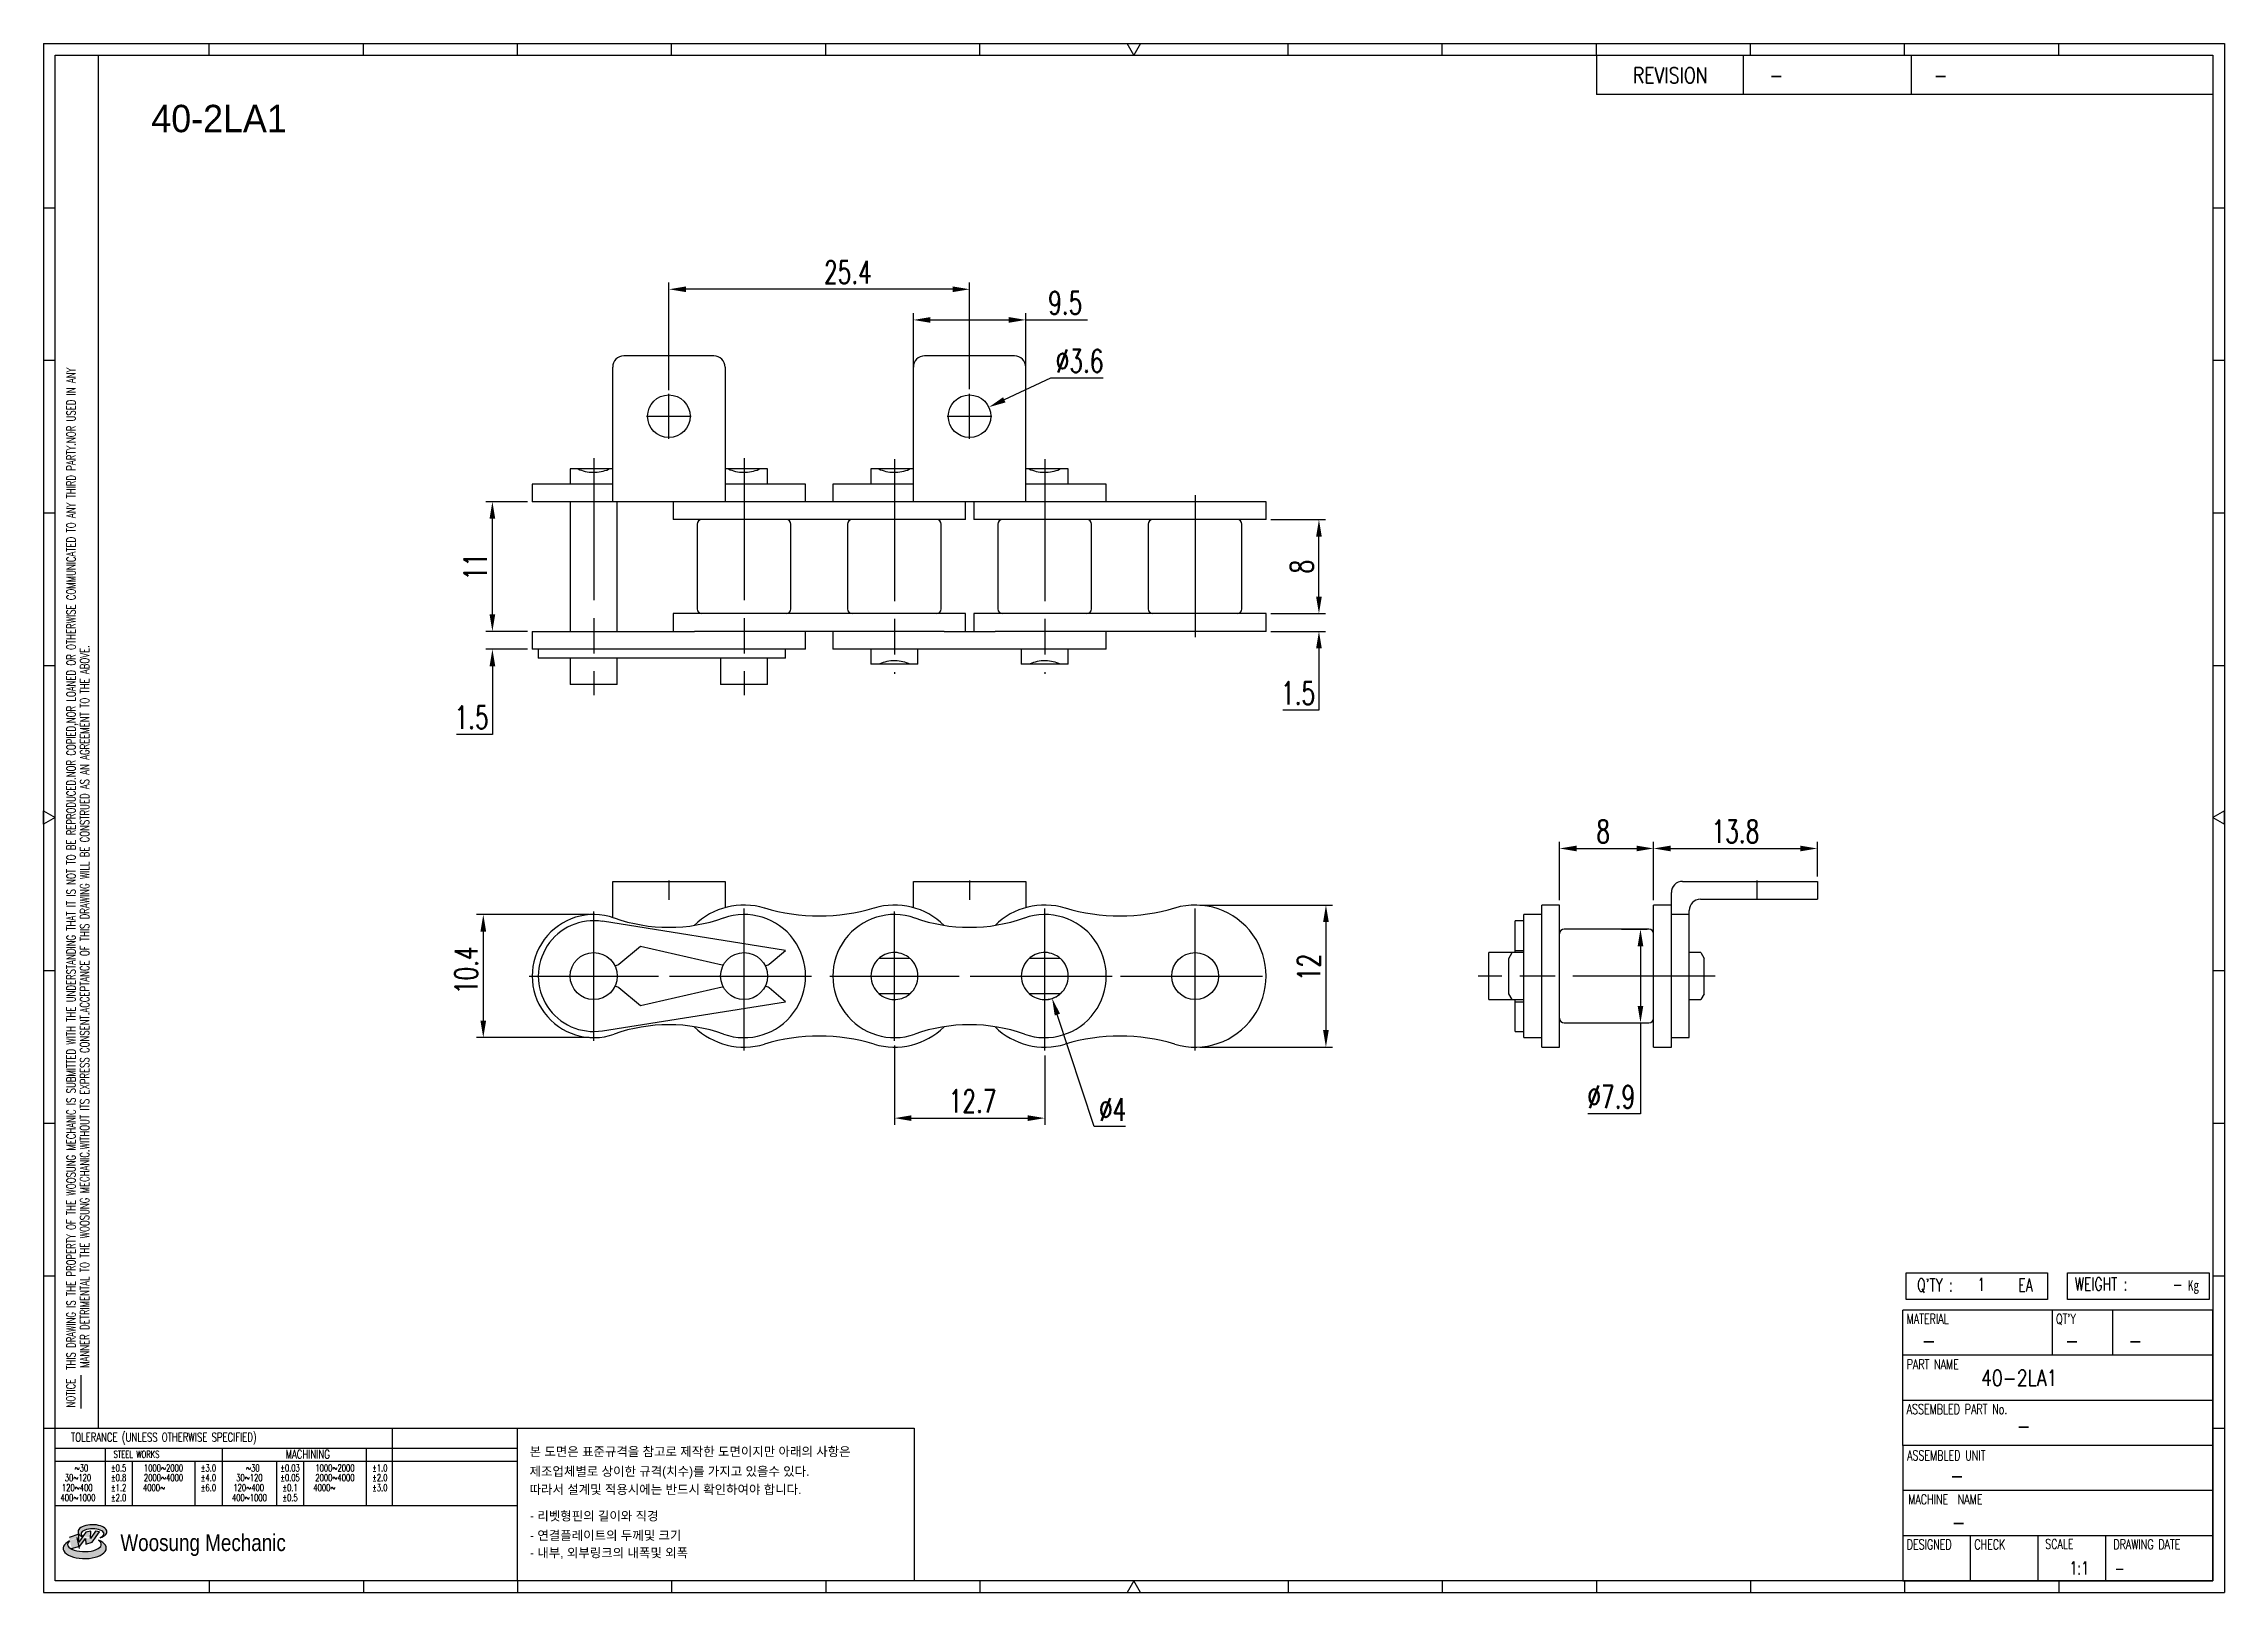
# Model space of a CAD drawing. Header units: millimetres. Extents: x 342 to 526, y -1054 to -923.
import ezdxf
from ezdxf.enums import TextEntityAlignment as Align

# ---------------------------------------------------------------- set-up
doc = ezdxf.new("R2010")
doc.units = ezdxf.units.MM
doc.linetypes.add('AM_ISO08W050', pattern=[18, 12, -1.5, 3, -1.5])
doc.layers.get('Defpoints').update_dxf_attribs({"color": 80})
doc.layers.add('CL2', color=4, linetype='AM_ISO08W050', lineweight=25)
for name, color, linetype in [('S-DIM', 7, 'Continuous'), ('TITLE', 7, 'Continuous'), ('도면레이아웃', 7, 'Continuous')]:
    doc.layers.add(name, color=color, linetype=linetype)
doc.styles.add('HAN', font='ROMANS.shx', dxfattribs={"width": 0.7, "bigfont": 'whgtxt.shx'})
doc.styles.add('HKD_ST2', font='romans.shx', dxfattribs={"width": 0.7, "height": 4, "bigfont": '@extfont2.shx'})
doc.styles.add('HSG', font='SIMPLEX.shx', dxfattribs={"width": 0.7, "bigfont": 'HSG.shx'})
doc.styles.add('MtXpl_', font='Gulim.ttf')
doc.styles.add('SLDTEXTSTYLE4', font='arial.ttf', dxfattribs={"width": 0.8})
doc.dimstyles.new('AP0.8', dxfattribs={"dimscale": 0.8, "dimtxt": 2.4, "dimasz": 1.8, "dimexe": 0.7, "dimexo": 0.5, "dimgap": 0.6, "dimtad": 1, "dimtoh": 1, "dimdec": 1, "dimrnd": 0.01, "dimzin": 9, "dimdsep": 46, "dimtxsty": 'HSG', "dimcen": 0, "dimclrd": 251, "dimclre": 251, "dimclrt": 60, "dimazin": 2, "dimtp": 1, "dimtm": 1, "dimtfac": 0.5, "dimtdec": 1, "dimtofl": 0, "dimtmove": 0, "dimatfit": 3, "dimfxl": 0, "dimtvp": 1, "dimtolj": 2, "dimlwd": -1, "dimlwe": -1, "dimarcsym": 0})

# ---------------------------------------------------------------- blocks, each defined once
blk = doc.blocks.new('MAST')
at = {"layer": '도면레이아웃'}
h = blk.add_hatch(color=10, dxfattribs=at)
h.paths.add_polyline_path([(1.544, 35.177), (1.554, 34.966), (1.779, 35.034), (2.054, 35.422), (1.908, 35.446), (1.728, 35.167), (1.741, 35.439), (1.547, 35.405), (1.292, 35.041), (1.295, 35.33), (0.943, 35.208), (1.03, 34.8), (1.336, 34.885)])
edge = h.paths.add_edge_path()
edge.add_ellipse((1.795, 35.421), major_axis=(-0.53, 0), ratio=0.487785, start_angle=122.36065, end_angle=403.39574)
edge.add_line((1.411, 35.244), (1.419, 35.261))
edge.add_ellipse((1.798, 35.344), major_axis=(-0.423, 0), ratio=0.444396, start_angle=131.58977, end_angle=386.19408, ccw=False)
edge = h.paths.add_edge_path()
edge.add_ellipse((1.512, 34.815), major_axis=(-0.793, 0), ratio=0.480113, start_angle=314.67633, end_angle=590.85213)
edge.add_ellipse((1.501, 34.958), major_axis=(-0.62, 0), ratio=0.43311, start_angle=331.7024, end_angle=574.42495, ccw=False)
at = {"color": 140}
for p, q in [((0, 90.118), (80.15, 90.118)), ((0, 90.118), (0, 33.191)), ((80.15, 90.118), (80.15, 33.191)), ((57.068, 89.693), (57.068, 88.246)), ((62.47, 89.693), (62.47, 88.246)), ((68.635, 89.693), (68.635, 88.246)), ((79.725, 88.246), (57.068, 88.246)), ((68.449, 43.961), (68.449, 44.936)), ((68.449, 44.936), (73.654, 44.936)), ((73.654, 44.936), (73.654, 43.961)), ((74.39, 43.961), (74.39, 44.936)), ((74.39, 44.936), (79.595, 44.936)), ((79.595, 44.936), (79.595, 43.961)), ((68.336, 38.59), (68.336, 43.563)), ((79.725, 43.563), (68.336, 43.563)), ((73.654, 43.961), (68.449, 43.961)), ((73.827, 43.563), (73.827, 41.905)), ((79.595, 43.961), (74.39, 43.961)), ((76.037, 43.563), (76.037, 41.905)), ((79.725, 38.59), (79.725, 43.563)), ((79.725, 41.905), (68.336, 41.905)), ((79.725, 40.248), (68.336, 40.248)), ((68.336, 38.59), (68.336, 33.616)), ((79.725, 38.59), (68.336, 38.59)), ((79.725, 33.616), (79.725, 38.59)), ((79.725, 36.932), (68.336, 36.932)), ((79.725, 35.274), (68.336, 35.274)), ((70.822, 33.616), (70.822, 35.274)), ((73.309, 33.616), (73.309, 35.274)), ((75.796, 33.616), (75.796, 35.274)), ((0, 33.191), (80.15, 33.191)), ((68.336, 33.616), (79.725, 33.616))]:
    blk.add_line(p, q, dxfattribs=at)
for p, q in [((6.089, 89.693), (6.089, 90.118)), ((11.753, 89.693), (11.753, 90.118)), ((17.418, 89.693), (17.418, 90.118)), ((23.082, 89.693), (23.082, 90.118)), ((28.746, 89.693), (28.746, 90.118)), ((34.411, 89.693), (34.411, 90.118)), ((45.739, 89.693), (45.739, 90.118)), ((51.404, 89.693), (51.404, 90.118)), ((57.068, 89.693), (57.068, 90.118)), ((62.732, 89.693), (62.732, 90.118)), ((68.397, 89.693), (68.397, 90.118)), ((74.061, 89.693), (74.061, 90.118)), ((0, 84.085), (0.425, 84.085)), ((79.725, 84.085), (80.15, 84.085)), ((0, 78.478), (0.425, 78.478)), ((79.725, 78.478), (80.15, 78.478)), ((0, 72.87), (0.425, 72.87)), ((79.725, 72.87), (80.15, 72.87)), ((0, 67.262), (0.425, 67.262)), ((79.725, 67.262), (80.15, 67.262)), ((0, 56.047), (0.425, 56.047)), ((79.725, 56.047), (80.15, 56.047)), ((0, 50.439), (0.425, 50.439)), ((79.725, 50.439), (80.15, 50.439)), ((0, 44.832), (0.425, 44.832)), ((79.725, 44.832), (80.15, 44.832)), ((1.377, 39.947), (1.377, 41.174)), ((0, 39.224), (0.425, 39.224)), ((79.725, 39.224), (80.15, 39.224)), ((6.089, 33.616), (6.089, 33.191)), ((11.753, 33.616), (11.753, 33.191)), ((17.418, 33.616), (17.418, 33.191)), ((23.082, 33.616), (23.082, 33.191)), ((28.746, 33.616), (28.746, 33.191)), ((34.411, 33.616), (34.411, 33.191)), ((45.739, 33.616), (45.739, 33.191)), ((51.404, 33.616), (51.404, 33.191)), ((57.068, 33.616), (57.068, 33.191)), ((62.732, 33.616), (62.732, 33.191)), ((68.397, 33.616), (68.397, 33.191)), ((74.061, 33.616), (74.061, 33.191))]:
    blk.add_line(p, q)
at = {"color": 2}
for p, q in [((2.017, 39.224), (2.017, 89.693)), ((0.425, 39.224), (17.418, 39.224)), ((0.425, 38.487), (17.418, 38.487)), ((2.257, 38.487), (2.257, 36.382)), ((6.557, 38.5), (6.557, 36.382)), ((11.857, 38.487), (11.857, 36.382)), ((12.816, 39.224), (12.816, 36.382)), ((17.418, 33.616), (17.418, 39.224)), ((0.425, 38.012), (17.418, 38.012)), ((3.257, 38.012), (3.257, 36.382)), ((5.557, 38.012), (5.557, 36.382)), ((8.557, 38.012), (8.557, 36.382)), ((9.557, 38.026), (9.557, 36.382)), ((0.425, 36.382), (17.418, 36.382))]:
    blk.add_line(p, q, dxfattribs=at)
for points in [[(40.075, 89.693), (39.83, 90.118), (40.32, 90.118)], [(0.425, 61.679), (0, 61.433), (0, 61.924)], [(79.725, 61.679), (80.15, 61.433), (80.15, 61.924)], [(40.075, 33.616), (39.83, 33.191), (40.32, 33.191)]]:
    blk.add_lwpolyline(points, close=True)
at = {"color": 140}
blk.add_lwpolyline([(0.425, 89.693), (79.725, 89.693), (79.725, 33.616), (0.425, 33.616)], close=True, dxfattribs=at)
at = {"layer": '도면레이아웃'}
for p, q in [((1.295, 35.33), (0.943, 35.208)), ((1.547, 35.405), (1.292, 35.041)), ((1.292, 35.041), (1.295, 35.33)), ((1.741, 35.439), (1.547, 35.405)), ((1.908, 35.446), (1.728, 35.167)), ((1.728, 35.167), (1.741, 35.439)), ((1.779, 35.034), (2.054, 35.422)), ((2.054, 35.422), (1.908, 35.446)), ((1.03, 34.8), (1.336, 34.885)), ((1.224, 35.208), (1.311, 34.8)), ((1.224, 35.208), (1.224, 35.208)), ((1.336, 34.885), (1.544, 35.177)), ((1.419, 35.261), (1.411, 35.244)), ((1.544, 35.177), (1.554, 34.966)), ((1.554, 34.966), (1.779, 35.034))]:
    blk.add_line(p, q, dxfattribs=at)
for centre, major_axis, ratio, start_param, end_param in [((1.795, 35.421), (-0.53, 0), 0.487785, 2.135596, 7.040584), ((1.798, 35.344), (-0.423, 0), 0.444396, 2.296675, 6.740358), ((1.512, 34.815), (-0.793, 0), 0.480113, 5.492138, 10.312315), ((1.501, 34.958), (-0.62, 0), 0.43311, 5.789299, 10.025607)]:
    blk.add_ellipse(centre, major_axis=major_axis, ratio=ratio, start_param=start_param, end_param=end_param, dxfattribs=at)
for s, height, style, width, p in [('REVISION', 0.5806, 'HAN', 0.8, (58.415, 88.664)), ('-', 0.581, 'HAN', 0.8, (63.426, 88.664)), ('-', 0.581, 'HAN', 0.8, (69.468, 88.664)), ("Q'TY : ", 0.4746, 'HKD_ST2', 0.7, (68.857, 44.253)), ('1', 0.475, 'HKD_ST2', 0.7, (71.071, 44.275)), ('EA', 0.4746, 'HKD_ST2', 0.7, (72.578, 44.253)), ('WEIGHT : ', 0.4746, 'HKD_ST2', 0.7, (74.65, 44.286)), ('-', 0.581, 'HAN', 0.8, (69.029, 42.157)), ('-', 0.581, 'HAN', 0.8, (74.289, 42.157)), ('-', 0.581, 'HAN', 0.8, (76.623, 42.157)), ('-', 0.581, 'HAN', 0.8, (72.515, 39.013)), ('-', 0.581, 'HAN', 0.8, (70.067, 37.189)), ('-', 0.581, 'HAN', 0.8, (70.126, 35.48)), ('1:1', 0.4746, 'HKD_ST2', 0.7, (74.458, 33.848)), ('-', 0.475, 'HKD_ST2', 0.7, (76.112, 33.837))]:
    blk.add_text(s, height=height, dxfattribs=dict(style=style, width=width)).set_placement(p)
at = {"color": 6, "style": 'HKD_ST2', "width": 0.7}
for s, p in [(' THIS DRAWING IS THE PROPERTY OF THE WOOSUNG MECHANIC IS SUBMITTED WITH THE UNDERSTANDING THAT IT IS NOT TO BE REPRODUCED.NOR COPIED,NOR LOANED OR OTHERWISE COMMUNICATED TO ANY THIRD PARTY.NOR USED IN ANY', (1.173, 41.217)), ('MANNER DETRIMENTAL TO THE WOOSUNG MECHANIC.WITHOUT ITS EXPRESS CONSENT.ACCEPTANCE OF THIS DRAWING WILL BE CONSTRUED AS AN AGREEMENT TO THE ABOVE.', (1.672, 41.447))]:
    blk.add_text(s, height=0.326266, rotation=90, dxfattribs=at).set_placement(p)
at = {"style": 'HKD_ST2', "width": 0.7}
blk.add_text('-', height=0.475, dxfattribs=at).set_placement((78.613, 44.286), align=Align.RIGHT)
at = {"color": 254, "style": 'HKD_ST2', "width": 0.7}
for s, height, p in [('MATERIAL', 0.3651, (68.474, 43.425)), ("QT'Y", 0.3651, (73.965, 43.425)), ('PART NAME', 0.3651, (68.474, 41.756)), ('ASSEMBLED PART No.', 0.36511, (68.474, 40.109)), ('ASSEMBLED UNIT', 0.36511, (68.49, 38.408)), ('MACHINE  NAME', 0.36511, (68.532, 36.794)), ('DESIGNED', 0.3651, (68.474, 35.136)), ('CHECK', 0.3651, (70.961, 35.136)), ('SCALE', 0.3651, (73.566, 35.153)), ('DRAWING DATE', 0.36511, (76.071, 35.141))]:
    blk.add_text(s, height=height, dxfattribs=at).set_placement(p, align=Align.TOP_LEFT)
at = {"style": 'HKD_ST2', "width": 0.7}
blk.add_text('NOTICE', height=0.3263, rotation=90, dxfattribs=at).set_placement((1.163, 39.988))
blk.add_text('TOLERANCE (UNLESS OTHERWISE SPECIFIED)', height=0.32627, dxfattribs=at).set_placement((4.417, 38.896), align=Align.MIDDLE_CENTER)
at = {"color": 4, "style": 'HKD_ST2', "width": 0.7}
for s, height, p in [('%%12630', 0.261, (1.389, 37.762)), ('1000%%1262000', 0.26101, (4.407, 37.762)), ('%%12630', 0.261, (7.689, 37.762)), ('1000%%1262000', 0.26101, (10.707, 37.762)), ('120%%126400', 0.26101, (1.237, 37.045)), ('30%%126120', 0.261, (1.263, 37.411)), ('4000%%126', 0.261, (4.061, 37.045)), ('2000%%1264000', 0.26101, (4.407, 37.411)), ('120%%126400', 0.26101, (7.537, 37.045)), ('30%%126120', 0.261, (7.563, 37.411)), ('4000%%126', 0.261, (10.321, 37.045)), ('2000%%1264000', 0.26101, (10.707, 37.411)), ('400%%1261000', 0.26101, (1.263, 36.67)), ('400%%1261000', 0.26101, (7.563, 36.67))]:
    blk.add_text(s, height=height, dxfattribs=at).set_placement(p, align=Align.MIDDLE_CENTER)
for s, height, p in [('%%P0.5', 0.261, (2.757, 37.762)), ('STEEL WORKS', 0.26101, (3.416, 38.268)), ('%%P3.0', 0.261, (6.057, 37.762)), ('%%P0.03', 0.261, (9.057, 37.762)), ('MACHINING', 0.3263, (9.707, 38.27)), ('%%P1.0', 0.261, (12.357, 37.762)), ('%%P0.8', 0.261, (2.757, 37.411)), ('%%P1.2', 0.261, (2.757, 37.045)), ('%%P4.0', 0.261, (6.057, 37.411)), ('%%P6.0', 0.261, (6.057, 37.045)), ('%%P0.05', 0.261, (9.057, 37.411)), ('%%P0.1', 0.261, (9.057, 37.045)), ('%%P2.0', 0.261, (12.357, 37.411)), ('%%P3.0', 0.261, (12.357, 37.045)), ('%%P2.0', 0.261, (2.757, 36.67)), ('%%P0.5', 0.261, (9.057, 36.67))]:
    blk.add_text(s, height=height, dxfattribs=at).set_placement(p, align=Align.MIDDLE)
at = {"color": 1, "style": 'SLDTEXTSTYLE4', "width": 0.8}
blk.add_text('Woosung Mechanic', height=0.61957, dxfattribs=at).set_placement((2.822, 34.711))
at = {"layer": 'TITLE', "width": 0.8}
blk.add_text('Kg', height=0.3789, dxfattribs=at).set_placement((78.807, 44.286))
blk = doc.blocks.new('*D2')
at = {"layer": 'Defpoints', "color": 0, "transparency": 16777216}
for p in [(445.3, -970.87), (445.3, -972.37), (449.76, -970.87)]:
    blk.add_point(p, dxfattribs=at)
at = {"layer": 'S-DIM', "color": 251, "linetype": 'ByBlock', "transparency": 16777216}
for p, q in [((449.76, -969.43), (449.76, -967.99)), ((445.7, -970.87), (450.32, -970.87)), ((445.7, -972.37), (450.32, -972.37)), ((449.76, -973.81), (449.76, -979.02)), ((449.76, -979.02), (446.72, -979.02))]:
    blk.add_line(p, q, dxfattribs=at)
at = {"layer": 'S-DIM', "color": 251, "transparency": 16777216}
for points in [[(449.52, -969.43), (450, -969.43), (449.76, -970.87)], [(449.52, -973.81), (450, -973.81), (449.76, -972.37)]]:
    blk.add_solid(points, dxfattribs=at)
at = {"layer": 'S-DIM', "color": 60, "transparency": 16777216, "insert": (448, -977.58), "char_height": 1.92, "attachment_point": 5, "style": 'HSG'}
blk.add_mtext('\\A2;1.5', dxfattribs=at)
blk = doc.blocks.new('*D3')
at = {"layer": 'Defpoints', "color": 0, "transparency": 16777216}
for p in [(445.3, -962.92), (449.76, -962.92), (445.3, -970.87)]:
    blk.add_point(p, dxfattribs=at)
at = {"layer": 'S-DIM', "color": 251, "linetype": 'ByBlock', "transparency": 16777216}
for p, q in [((445.7, -962.92), (450.32, -962.92)), ((449.76, -969.43), (449.76, -964.36)), ((445.7, -970.87), (450.32, -970.87))]:
    blk.add_line(p, q, dxfattribs=at)
at = {"layer": 'S-DIM', "color": 251, "transparency": 16777216}
for points in [[(449.52, -964.36), (450, -964.36), (449.76, -962.92)], [(449.52, -969.43), (450, -969.43), (449.76, -970.87)]]:
    blk.add_solid(points, dxfattribs=at)
at = {"layer": 'S-DIM', "color": 60, "transparency": 16777216, "insert": (448.32, -966.9), "char_height": 1.92, "attachment_point": 5, "rotation": 90, "style": 'HSG'}
blk.add_mtext('\\A2;8', dxfattribs=at)
blk = doc.blocks.new('*D4')
at = {"layer": 'Defpoints', "color": 0, "transparency": 16777216}
for p in [(394.85, -943.47), (420.25, -952.31), (394.85, -952.4)]:
    blk.add_point(p, dxfattribs=at)
at = {"layer": 'S-DIM', "color": 251, "linetype": 'ByBlock', "transparency": 16777216}
for p, q in [((394.85, -952), (394.85, -942.91)), ((420.25, -951.91), (420.25, -942.91)), ((418.81, -943.47), (396.29, -943.47))]:
    blk.add_line(p, q, dxfattribs=at)
at = {"layer": 'S-DIM', "color": 251, "transparency": 16777216}
for points in [[(396.29, -943.23), (396.29, -943.71), (394.85, -943.47)], [(418.81, -943.23), (418.81, -943.71), (420.25, -943.47)]]:
    blk.add_solid(points, dxfattribs=at)
at = {"layer": 'S-DIM', "color": 60, "transparency": 16777216, "insert": (409.97, -942.03), "char_height": 1.92, "attachment_point": 5, "style": 'HSG'}
blk.add_mtext('\\A2;25.4', dxfattribs=at)
blk = doc.blocks.new('*D5')
at = {"layer": 'Defpoints', "color": 0, "transparency": 16777216}
for p in [(425, -946.06), (415.5, -950.65), (425, -951.09)]:
    blk.add_point(p, dxfattribs=at)
at = {"layer": 'S-DIM', "color": 251, "linetype": 'ByBlock', "transparency": 16777216}
for p, q in [((415.5, -950.25), (415.5, -945.5)), ((416.94, -946.06), (423.56, -946.06)), ((425, -950.69), (425, -945.5)), ((425, -946.06), (430.21, -946.06))]:
    blk.add_line(p, q, dxfattribs=at)
at = {"layer": 'S-DIM', "color": 251, "transparency": 16777216}
for points in [[(416.94, -945.82), (416.94, -946.3), (415.5, -946.06)], [(423.56, -945.82), (423.56, -946.3), (425, -946.06)]]:
    blk.add_solid(points, dxfattribs=at)
at = {"layer": 'S-DIM', "color": 60, "transparency": 16777216, "insert": (428.33, -944.62), "char_height": 1.92, "attachment_point": 5, "style": 'HSG'}
blk.add_mtext('\\A2;9.5', dxfattribs=at)
blk = doc.blocks.new('*D6')
at = {"layer": 'Defpoints', "color": 0, "transparency": 16777216}
for p in [(421.88, -953.43), (418.62, -954.97)]:
    blk.add_point(p, dxfattribs=at)
at = {"layer": 'S-DIM', "color": 251, "linetype": 'ByBlock', "transparency": 16777216}
for p, q in [((427.08, -950.97), (423.18, -952.81)), ((431.53, -950.97), (427.08, -950.97))]:
    blk.add_line(p, q, dxfattribs=at)
at = {"layer": 'S-DIM', "color": 251, "transparency": 16777216}
blk.add_solid([(423.08, -952.59), (423.28, -953.03), (421.88, -953.43)], dxfattribs=at)
at = {"layer": 'S-DIM', "color": 60, "transparency": 16777216, "insert": (429.54, -949.53), "char_height": 1.92, "attachment_point": 5, "style": 'HSG'}
blk.add_mtext('\\A2;∅3.6', dxfattribs=at)
blk = doc.blocks.new('*D7')
at = {"layer": 'Defpoints', "color": 0, "transparency": 16777216}
for p in [(379.94, -972.37), (383.3, -972.37), (383.3, -973.87)]:
    blk.add_point(p, dxfattribs=at)
at = {"layer": 'S-DIM', "color": 251, "linetype": 'ByBlock', "transparency": 16777216}
for p, q in [((379.94, -970.93), (379.94, -969.49)), ((382.9, -972.37), (379.38, -972.37)), ((382.9, -973.87), (379.38, -973.87)), ((379.94, -975.31), (379.94, -981.07)), ((379.94, -981.07), (376.9, -981.07))]:
    blk.add_line(p, q, dxfattribs=at)
at = {"layer": 'S-DIM', "color": 251, "transparency": 16777216}
for points in [[(379.7, -970.93), (380.18, -970.93), (379.94, -972.37)], [(379.7, -975.31), (380.18, -975.31), (379.94, -973.87)]]:
    blk.add_solid(points, dxfattribs=at)
at = {"layer": 'S-DIM', "color": 60, "transparency": 16777216, "insert": (378.18, -979.63), "char_height": 1.92, "attachment_point": 5, "style": 'HSG'}
blk.add_mtext('\\A2;1.5', dxfattribs=at)
blk = doc.blocks.new('*D8')
at = {"layer": 'Defpoints', "color": 0, "transparency": 16777216}
for p in [(379.94, -961.42), (383.3, -961.42), (383.3, -972.37)]:
    blk.add_point(p, dxfattribs=at)
at = {"layer": 'S-DIM', "color": 251, "linetype": 'ByBlock', "transparency": 16777216}
for p, q in [((382.9, -961.42), (379.38, -961.42)), ((379.94, -970.93), (379.94, -962.86)), ((382.9, -972.37), (379.38, -972.37))]:
    blk.add_line(p, q, dxfattribs=at)
at = {"layer": 'S-DIM', "color": 251, "transparency": 16777216}
for points in [[(379.7, -962.86), (380.18, -962.86), (379.94, -961.42)], [(379.7, -970.93), (380.18, -970.93), (379.94, -972.37)]]:
    blk.add_solid(points, dxfattribs=at)
at = {"layer": 'S-DIM', "color": 60, "transparency": 16777216, "insert": (378.5, -966.9), "char_height": 1.92, "attachment_point": 5, "rotation": 90, "style": 'HSG'}
blk.add_mtext('\\A2;11', dxfattribs=at)
blk = doc.blocks.new('*D9')
at = {"layer": 'Defpoints', "color": 0, "transparency": 16777216}
for p in [(388.5, -996.29), (379.17, -1006.69), (388.5, -1006.69)]:
    blk.add_point(p, dxfattribs=at)
at = {"layer": 'S-DIM', "color": 251, "linetype": 'ByBlock', "transparency": 16777216}
for p, q in [((388.1, -996.29), (378.61, -996.29)), ((379.17, -997.73), (379.17, -1005.25)), ((388.1, -1006.69), (378.61, -1006.69))]:
    blk.add_line(p, q, dxfattribs=at)
at = {"layer": 'S-DIM', "color": 251, "transparency": 16777216}
for points in [[(378.93, -997.73), (379.41, -997.73), (379.17, -996.29)], [(378.93, -1005.25), (379.41, -1005.25), (379.17, -1006.69)]]:
    blk.add_solid(points, dxfattribs=at)
at = {"layer": 'S-DIM', "color": 60, "transparency": 16777216, "insert": (377.73, -1001), "char_height": 1.92, "attachment_point": 5, "rotation": 90, "style": 'HSG'}
blk.add_mtext('\\A2;10.4', dxfattribs=at)
blk = doc.blocks.new('*D10')
at = {"layer": 'Defpoints', "color": 0, "transparency": 16777216}
for p in [(439.3, -995.49), (439.3, -1007.49), (450.35, -1007.49)]:
    blk.add_point(p, dxfattribs=at)
at = {"layer": 'S-DIM', "color": 251, "linetype": 'ByBlock', "transparency": 16777216}
for p, q in [((439.7, -995.49), (450.91, -995.49)), ((450.35, -996.93), (450.35, -1006.05)), ((439.7, -1007.49), (450.91, -1007.49))]:
    blk.add_line(p, q, dxfattribs=at)
at = {"layer": 'S-DIM', "color": 251, "transparency": 16777216}
for points in [[(450.11, -996.93), (450.59, -996.93), (450.35, -995.49)], [(450.11, -1006.05), (450.59, -1006.05), (450.35, -1007.49)]]:
    blk.add_solid(points, dxfattribs=at)
at = {"layer": 'S-DIM', "color": 60, "transparency": 16777216, "insert": (448.91, -1000.76), "char_height": 1.92, "attachment_point": 5, "rotation": 90, "style": 'HSG'}
blk.add_mtext('\\A2;12', dxfattribs=at)
blk = doc.blocks.new('*D11')
at = {"layer": 'Defpoints', "color": 0, "transparency": 16777216}
for p in [(413.9, -1006.95), (426.6, -1007.79), (426.6, -1013.49)]:
    blk.add_point(p, dxfattribs=at)
at = {"layer": 'S-DIM', "color": 251, "linetype": 'ByBlock', "transparency": 16777216}
for p, q in [((413.9, -1007.35), (413.9, -1014.05)), ((426.6, -1008.19), (426.6, -1014.05)), ((415.34, -1013.49), (425.16, -1013.49))]:
    blk.add_line(p, q, dxfattribs=at)
at = {"layer": 'S-DIM', "color": 251, "transparency": 16777216}
for points in [[(415.34, -1013.25), (415.34, -1013.73), (413.9, -1013.49)], [(425.16, -1013.25), (425.16, -1013.73), (426.6, -1013.49)]]:
    blk.add_solid(points, dxfattribs=at)
at = {"layer": 'S-DIM', "color": 60, "transparency": 16777216, "insert": (420.5, -1012.05), "char_height": 1.92, "attachment_point": 5, "style": 'HSG'}
blk.add_mtext('\\A2;12.7', dxfattribs=at)
blk = doc.blocks.new('*D12')
at = {"layer": 'Defpoints', "color": 0, "transparency": 16777216}
for p in [(425.98, -999.6), (427.22, -1003.37)]:
    blk.add_point(p, dxfattribs=at)
at = {"layer": 'S-DIM', "color": 251, "linetype": 'ByBlock', "transparency": 16777216}
for p, q in [((430.76, -1014.21), (427.66, -1004.74)), ((433.41, -1014.21), (430.76, -1014.21))]:
    blk.add_line(p, q, dxfattribs=at)
blk.add_arc((426.6, -1001.49), 1.99, 271.9431, 299.8639, dxfattribs=at)
at = {"layer": 'S-DIM', "color": 251, "transparency": 16777216}
blk.add_solid([(427.89, -1004.67), (427.44, -1004.82), (427.22, -1003.37)], dxfattribs=at)
at = {"layer": 'S-DIM', "color": 60, "transparency": 16777216, "insert": (432.33, -1012.77), "char_height": 1.92, "attachment_point": 5, "style": 'HSG'}
blk.add_mtext('\\A2;∅4', dxfattribs=at)
blk = doc.blocks.new('*D13')
at = {"layer": 'Defpoints', "color": 0, "transparency": 16777216}
for p in [(478.03, -990.71), (470.08, -995.49), (478.03, -995.49)]:
    blk.add_point(p, dxfattribs=at)
at = {"layer": 'S-DIM', "color": 251, "linetype": 'ByBlock', "transparency": 16777216}
for p, q in [((470.08, -995.09), (470.08, -990.15)), ((471.52, -990.71), (476.59, -990.71)), ((478.03, -995.09), (478.03, -990.15))]:
    blk.add_line(p, q, dxfattribs=at)
at = {"layer": 'S-DIM', "color": 251, "transparency": 16777216}
for points in [[(471.52, -990.47), (471.52, -990.95), (470.08, -990.71)], [(476.59, -990.47), (476.59, -990.95), (478.03, -990.71)]]:
    blk.add_solid(points, dxfattribs=at)
at = {"layer": 'S-DIM', "color": 60, "transparency": 16777216, "insert": (473.77, -989.27), "char_height": 1.92, "attachment_point": 5, "style": 'HSG'}
blk.add_mtext('\\A2;8', dxfattribs=at)
blk = doc.blocks.new('*D14')
at = {"layer": 'Defpoints', "color": 0, "transparency": 16777216}
for p in [(491.86, -990.71), (491.86, -993.49), (478.03, -995.49)]:
    blk.add_point(p, dxfattribs=at)
at = {"layer": 'S-DIM', "color": 251, "linetype": 'ByBlock', "transparency": 16777216}
for p, q in [((478.03, -995.09), (478.03, -990.15)), ((479.47, -990.71), (490.42, -990.71)), ((491.86, -993.09), (491.86, -990.15))]:
    blk.add_line(p, q, dxfattribs=at)
at = {"layer": 'S-DIM', "color": 251, "transparency": 16777216}
for points in [[(479.47, -990.47), (479.47, -990.95), (478.03, -990.71)], [(490.42, -990.47), (490.42, -990.95), (491.86, -990.71)]]:
    blk.add_solid(points, dxfattribs=at)
at = {"layer": 'S-DIM', "color": 60, "transparency": 16777216, "insert": (484.94, -989.27), "char_height": 1.92, "attachment_point": 5, "style": 'HSG'}
blk.add_mtext('\\A2;13.8', dxfattribs=at)
blk = doc.blocks.new('*D15')
at = {"layer": 'Defpoints', "color": 0, "transparency": 16777216}
for p in [(474.93, -997.53), (474.93, -1005.45), (476.92, -1005.45)]:
    blk.add_point(p, dxfattribs=at)
at = {"layer": 'S-DIM', "color": 251, "linetype": 'ByBlock', "transparency": 16777216}
for p, q in [((475.33, -997.53), (477.48, -997.53)), ((476.92, -998.97), (476.92, -1004.01)), ((475.33, -1005.45), (477.48, -1005.45)), ((476.92, -1005.45), (476.92, -1013.13)), ((476.92, -1013.13), (472.47, -1013.13))]:
    blk.add_line(p, q, dxfattribs=at)
at = {"layer": 'S-DIM', "color": 251, "transparency": 16777216}
for points in [[(476.68, -998.97), (477.16, -998.97), (476.92, -997.53)], [(476.68, -1004.01), (477.16, -1004.01), (476.92, -1005.45)]]:
    blk.add_solid(points, dxfattribs=at)
at = {"layer": 'S-DIM', "color": 60, "transparency": 16777216, "insert": (474.45, -1011.69), "char_height": 1.92, "attachment_point": 5, "style": 'HSG'}
blk.add_mtext('\\A2;%%c7.9', dxfattribs=at)

msp = doc.modelspace()

# ---------------------------------------------------------------- linework, layer by layer
for p, q in [((390.1, -961.42), (390.1, -950.05)), ((398.65, -949.1), (391.05, -949.1)), ((399.6, -950.05), (399.6, -961.42)), ((415.5, -961.42), (415.5, -950.05)), ((424.05, -949.1), (416.45, -949.1)), ((425, -961.42), (425, -950.05)), ((386.51, -958.65), (386.51, -959.92)), ((390.1, -958.65), (386.51, -958.65)), ((387.19, -958.65), (387.32, -958.71)), ((387.32, -958.71), (387.46, -958.76)), ((387.46, -958.76), (387.62, -958.81)), ((387.62, -958.81), (387.77, -958.85)), ((387.77, -958.85), (387.94, -958.89)), ((387.94, -958.89), (388.11, -958.91)), ((388.11, -958.91), (388.28, -958.93)), ((388.28, -958.93), (388.45, -958.93)), ((388.45, -958.93), (388.62, -958.93)), ((388.62, -958.93), (388.8, -958.92)), ((388.8, -958.92), (388.97, -958.9)), ((388.97, -958.9), (389.13, -958.87)), ((389.13, -958.87), (389.29, -958.84)), ((389.29, -958.84), (389.45, -958.79)), ((389.45, -958.79), (389.6, -958.74)), ((389.6, -958.74), (389.74, -958.68)), ((389.74, -958.68), (389.81, -958.65)), ((403.18, -958.65), (399.6, -958.65)), ((399.89, -958.65), (400.02, -958.71)), ((400.02, -958.71), (400.16, -958.76)), ((400.16, -958.76), (400.32, -958.81)), ((400.32, -958.81), (400.47, -958.85)), ((400.47, -958.85), (400.64, -958.89)), ((400.64, -958.89), (400.81, -958.91)), ((400.81, -958.91), (400.98, -958.93)), ((400.98, -958.93), (401.15, -958.93)), ((401.15, -958.93), (401.32, -958.93)), ((401.32, -958.93), (401.5, -958.92)), ((401.5, -958.92), (401.67, -958.9)), ((401.67, -958.9), (401.83, -958.87)), ((401.83, -958.87), (401.99, -958.84)), ((401.99, -958.84), (402.15, -958.79)), ((402.15, -958.79), (402.3, -958.74)), ((402.3, -958.74), (402.44, -958.68)), ((402.44, -958.68), (402.51, -958.65)), ((403.18, -959.92), (403.18, -958.65)), ((415.5, -958.65), (411.91, -958.65)), ((411.91, -958.65), (411.91, -959.92)), ((412.59, -958.65), (412.72, -958.71)), ((412.72, -958.71), (412.86, -958.76)), ((412.86, -958.76), (413.02, -958.81)), ((413.02, -958.81), (413.17, -958.85)), ((413.17, -958.85), (413.34, -958.89)), ((413.34, -958.89), (413.51, -958.91)), ((413.51, -958.91), (413.68, -958.93)), ((413.68, -958.93), (413.85, -958.93)), ((413.85, -958.93), (414.02, -958.93)), ((414.02, -958.93), (414.2, -958.92)), ((414.2, -958.92), (414.37, -958.9)), ((414.37, -958.9), (414.53, -958.87)), ((414.53, -958.87), (414.69, -958.84)), ((414.69, -958.84), (414.85, -958.79)), ((414.85, -958.79), (415, -958.74)), ((415, -958.74), (415.14, -958.68)), ((415.14, -958.68), (415.21, -958.65)), ((428.58, -958.65), (425, -958.65)), ((425.29, -958.65), (425.42, -958.71)), ((425.42, -958.71), (425.56, -958.76)), ((425.56, -958.76), (425.72, -958.81)), ((425.72, -958.81), (425.87, -958.85)), ((425.87, -958.85), (426.04, -958.89)), ((426.04, -958.89), (426.21, -958.91)), ((426.21, -958.91), (426.38, -958.93)), ((426.38, -958.93), (426.55, -958.93)), ((426.55, -958.93), (426.72, -958.93)), ((426.72, -958.93), (426.9, -958.92)), ((426.9, -958.92), (427.07, -958.9)), ((427.07, -958.9), (427.23, -958.87)), ((427.23, -958.87), (427.39, -958.84)), ((427.39, -958.84), (427.55, -958.79)), ((427.55, -958.79), (427.7, -958.74)), ((427.7, -958.74), (427.84, -958.68)), ((427.84, -958.68), (427.91, -958.65)), ((428.58, -959.92), (428.58, -958.65)), ((390.1, -959.92), (383.3, -959.92)), ((383.3, -959.92), (383.3, -961.42)), ((399.6, -961.42), (383.3, -961.42)), ((386.51, -961.42), (386.51, -972.37)), ((390.48, -972.37), (390.48, -961.42)), ((395.2, -961.42), (395.2, -962.92)), ((406.4, -959.92), (399.6, -959.92)), ((415.5, -961.42), (399.6, -961.42)), ((406.4, -961.42), (406.4, -959.92)), ((415.5, -959.92), (408.7, -959.92)), ((408.7, -959.92), (408.7, -961.42)), ((425, -961.42), (415.5, -961.42)), ((419.9, -962.92), (419.9, -961.42)), ((420.6, -961.42), (420.6, -962.92)), ((431.8, -959.92), (425, -959.92)), ((445.3, -961.42), (425, -961.42)), ((431.8, -961.42), (431.8, -959.92)), ((445.3, -962.92), (445.3, -961.42)), ((419.9, -962.92), (395.2, -962.92)), ((397.24, -963.32), (397.24, -970.47)), ((405.16, -970.47), (405.16, -963.32)), ((409.94, -963.32), (409.94, -970.47)), ((417.86, -970.47), (417.86, -963.32)), ((445.3, -962.92), (420.6, -962.92)), ((422.64, -963.32), (422.64, -970.47)), ((430.56, -970.47), (430.56, -963.32)), ((435.34, -963.32), (435.34, -970.47)), ((443.26, -970.47), (443.26, -963.32)), ((383.3, -972.37), (397, -972.37)), ((383.3, -972.37), (383.3, -973.87)), ((395.2, -970.87), (395.2, -972.37)), ((419.9, -970.87), (395.2, -970.87)), ((418.1, -972.37), (397, -972.37)), ((406.4, -973.87), (406.4, -972.37)), ((408.7, -972.37), (408.7, -973.87)), ((418.1, -972.37), (422.4, -972.37)), ((419.9, -972.37), (419.9, -970.87)), ((420.6, -970.87), (420.6, -972.37)), ((445.3, -970.87), (420.6, -970.87)), ((445.3, -972.37), (422.4, -972.37)), ((431.8, -973.87), (431.8, -972.37)), ((445.3, -972.37), (445.3, -970.87)), ((406.4, -973.87), (383.3, -973.87)), ((383.82, -973.87), (383.82, -974.62)), ((404.71, -974.62), (404.71, -973.87)), ((431.8, -973.87), (408.7, -973.87)), ((411.91, -973.87), (411.91, -975.15)), ((415.88, -975.15), (415.88, -973.87)), ((424.61, -973.87), (424.61, -975.15)), ((428.58, -975.15), (428.58, -973.87)), ((404.71, -974.62), (383.82, -974.62)), ((386.51, -974.62), (386.51, -976.85)), ((390.48, -976.85), (390.48, -974.62)), ((399.21, -974.62), (399.21, -976.85)), ((403.18, -976.85), (403.18, -974.62)), ((415.88, -975.15), (411.91, -975.15)), ((412.66, -975.11), (412.59, -975.15)), ((412.8, -975.05), (412.66, -975.11)), ((412.95, -975), (412.8, -975.05)), ((413.1, -974.96), (412.95, -975)), ((413.27, -974.92), (413.1, -974.96)), ((413.43, -974.89), (413.27, -974.92)), ((413.6, -974.87), (413.43, -974.89)), ((413.77, -974.86), (413.6, -974.87)), ((413.95, -974.86), (413.77, -974.86)), ((414.12, -974.87), (413.95, -974.86)), ((414.29, -974.88), (414.12, -974.87)), ((414.46, -974.91), (414.29, -974.88)), ((414.62, -974.94), (414.46, -974.91)), ((414.78, -974.98), (414.62, -974.94)), ((414.93, -975.03), (414.78, -974.98)), ((415.08, -975.08), (414.93, -975.03)), ((415.21, -975.15), (415.08, -975.08)), ((428.58, -975.15), (424.61, -975.15)), ((425.36, -975.11), (425.29, -975.15)), ((425.5, -975.05), (425.36, -975.11)), ((425.65, -975), (425.5, -975.05)), ((425.8, -974.96), (425.65, -975)), ((425.97, -974.92), (425.8, -974.96)), ((426.13, -974.89), (425.97, -974.92)), ((426.3, -974.87), (426.13, -974.89)), ((426.47, -974.86), (426.3, -974.87)), ((426.65, -974.86), (426.47, -974.86)), ((426.82, -974.87), (426.65, -974.86)), ((426.99, -974.88), (426.82, -974.87)), ((427.16, -974.91), (426.99, -974.88)), ((427.32, -974.94), (427.16, -974.91)), ((427.48, -974.98), (427.32, -974.94)), ((427.63, -975.03), (427.48, -974.98)), ((427.78, -975.08), (427.63, -975.03)), ((427.91, -975.15), (427.78, -975.08)), ((390.48, -976.85), (386.51, -976.85)), ((403.18, -976.85), (399.21, -976.85)), ((390.1, -996.54), (390.1, -993.49)), ((390.1, -993.49), (399.6, -993.49)), ((399.6, -993.49), (399.6, -995.7)), ((415.5, -995.7), (415.5, -993.49)), ((415.5, -993.49), (425, -993.49)), ((425, -993.49), (425, -995.7)), ((479.53, -995.49), (479.53, -994.44)), ((480.48, -993.49), (491.86, -993.49)), ((491.86, -993.49), (491.86, -994.99)), ((468.58, -996.29), (467.08, -996.29)), ((467.08, -1006.69), (467.08, -996.29)), ((470.08, -995.49), (468.58, -995.49)), ((468.58, -1007.49), (468.58, -995.49)), ((470.08, -1007.49), (470.08, -995.49)), ((479.53, -995.49), (478.03, -995.49)), ((478.03, -1007.49), (478.03, -995.49)), ((479.53, -1007.49), (479.53, -995.49)), ((481.03, -996.29), (479.53, -996.29)), ((481.03, -1006.69), (481.03, -995.94)), ((481.98, -994.99), (491.86, -994.99)), ((404.71, -999.32), (389.23, -996.86)), ((467.08, -996.81), (466.33, -996.81)), ((466.33, -999.5), (466.33, -996.81)), ((477.63, -997.53), (470.48, -997.53)), ((390.62, -1000.49), (392.44, -998.96)), ((392.44, -998.96), (399.35, -1000.54)), ((403.32, -1000.49), (404.71, -999.32)), ((412.66, -999.93), (412.59, -1000)), ((415.21, -1000), (412.59, -1000)), ((412.8, -999.83), (412.66, -999.93)), ((412.95, -999.74), (412.8, -999.83)), ((413.1, -999.67), (412.95, -999.74)), ((413.27, -999.6), (413.1, -999.67)), ((413.43, -999.56), (413.27, -999.6)), ((413.6, -999.52), (413.43, -999.56)), ((413.77, -999.51), (413.6, -999.52)), ((413.95, -999.5), (413.77, -999.51)), ((414.12, -999.51), (413.95, -999.5)), ((414.29, -999.54), (414.12, -999.51)), ((414.46, -999.58), (414.29, -999.54)), ((414.62, -999.64), (414.46, -999.58)), ((414.78, -999.71), (414.62, -999.64)), ((414.93, -999.79), (414.78, -999.71)), ((415.08, -999.89), (414.93, -999.79)), ((415.21, -1000), (415.08, -999.89)), ((425.36, -999.93), (425.29, -1000)), ((427.91, -1000), (425.29, -1000)), ((425.5, -999.83), (425.36, -999.93)), ((425.65, -999.74), (425.5, -999.83)), ((425.8, -999.67), (425.65, -999.74)), ((425.97, -999.6), (425.8, -999.67)), ((426.13, -999.56), (425.97, -999.6)), ((426.3, -999.52), (426.13, -999.56)), ((426.47, -999.51), (426.3, -999.52)), ((426.65, -999.5), (426.47, -999.51)), ((426.82, -999.51), (426.65, -999.5)), ((426.99, -999.54), (426.82, -999.51)), ((427.16, -999.58), (426.99, -999.54)), ((427.32, -999.64), (427.16, -999.58)), ((427.48, -999.71), (427.32, -999.64)), ((427.63, -999.79), (427.48, -999.71)), ((427.78, -999.89), (427.63, -999.79)), ((427.91, -1000), (427.78, -999.89)), ((464.11, -1003.47), (464.11, -999.5)), ((466.09, -999.5), (464.11, -999.5)), ((465.81, -1000), (466.09, -999.5)), ((465.81, -1002.98), (465.81, -1000)), ((467.08, -999.5), (466.09, -999.5)), ((466.33, -999.32), (467.08, -999.32)), ((482.02, -999.5), (481.03, -999.5)), ((482.02, -999.5), (482.31, -1000)), ((482.31, -1002.98), (482.31, -1000)), ((389.23, -1006.11), (404.71, -1003.66)), ((392.44, -1004.01), (390.62, -1002.48)), ((399.35, -1002.44), (392.44, -1004.01)), ((404.71, -1003.66), (403.32, -1002.48)), ((412.59, -1002.98), (412.72, -1003.08)), ((415.21, -1002.98), (412.59, -1002.98)), ((412.72, -1003.08), (412.86, -1003.18)), ((412.86, -1003.18), (413.02, -1003.26)), ((413.02, -1003.26), (413.17, -1003.33)), ((413.17, -1003.33), (413.34, -1003.39)), ((413.34, -1003.39), (413.51, -1003.43)), ((413.51, -1003.43), (413.68, -1003.46)), ((413.68, -1003.46), (413.85, -1003.47)), ((413.85, -1003.47), (414.02, -1003.47)), ((414.02, -1003.47), (414.2, -1003.45)), ((414.2, -1003.45), (414.37, -1003.42)), ((414.37, -1003.42), (414.53, -1003.37)), ((414.53, -1003.37), (414.69, -1003.31)), ((414.69, -1003.31), (414.85, -1003.23)), ((414.85, -1003.23), (415, -1003.14)), ((415, -1003.14), (415.14, -1003.04)), ((415.14, -1003.04), (415.21, -1002.98)), ((425.29, -1002.98), (425.42, -1003.08)), ((427.91, -1002.98), (425.29, -1002.98)), ((425.42, -1003.08), (425.56, -1003.18)), ((425.56, -1003.18), (425.72, -1003.26)), ((425.72, -1003.26), (425.87, -1003.33)), ((425.87, -1003.33), (426.04, -1003.39)), ((426.04, -1003.39), (426.21, -1003.43)), ((426.21, -1003.43), (426.38, -1003.46)), ((426.38, -1003.46), (426.55, -1003.47)), ((426.55, -1003.47), (426.72, -1003.47)), ((426.72, -1003.47), (426.9, -1003.45)), ((426.9, -1003.45), (427.07, -1003.42)), ((427.07, -1003.42), (427.23, -1003.37)), ((427.23, -1003.37), (427.39, -1003.31)), ((427.39, -1003.31), (427.55, -1003.23)), ((427.55, -1003.23), (427.7, -1003.14)), ((427.7, -1003.14), (427.84, -1003.04)), ((427.84, -1003.04), (427.91, -1002.98)), ((464.11, -1003.47), (466.09, -1003.47)), ((466.09, -1003.47), (465.81, -1002.98)), ((466.09, -1003.47), (467.08, -1003.47)), ((466.33, -1006.17), (466.33, -1003.47)), ((466.33, -1003.66), (467.08, -1003.66)), ((481.03, -1003.47), (482.02, -1003.47)), ((482.31, -1002.98), (482.02, -1003.47)), ((470.48, -1005.45), (477.63, -1005.45)), ((466.33, -1006.17), (467.08, -1006.17)), ((467.08, -1006.69), (468.58, -1006.69)), ((468.58, -1007.49), (470.08, -1007.49)), ((478.03, -1007.49), (479.53, -1007.49)), ((479.53, -1006.69), (481.03, -1006.69))]:
    msp.add_line(p, q)
at = {"color": 140}
msp.add_lwpolyline([(382.06, -1039.69), (415.57, -1039.69), (415.57, -1052.58), (382.06, -1052.58)], close=True, dxfattribs=at)
for centre, radius in [((394.85, -954.2), 1.8), ((420.25, -954.2), 1.8), ((388.5, -1001.49), 1.99), ((401.2, -1001.49), 1.98), ((439.3, -1001.49), 1.98)]:
    msp.add_circle(centre, radius)
for centre, radius, start, end in [((391.05, -950.05), 0.95, 90, 180), ((398.65, -950.05), 0.95, 0, 90), ((416.45, -950.05), 0.95, 90, 180), ((424.05, -950.05), 0.95, 0, 90), ((397.64, -963.32), 0.397, 90, 180), ((404.76, -963.32), 0.398, 0, 90), ((410.34, -963.32), 0.398, 90, 180), ((417.46, -963.32), 0.398, 0, 90), ((423.04, -963.32), 0.398, 90, 180), ((430.16, -963.32), 0.397, 0, 90), ((435.74, -963.32), 0.398, 90, 180), ((442.86, -963.32), 0.397, 0, 90), ((397.64, -970.47), 0.397, 180, 270), ((404.76, -970.47), 0.397, 270, 0), ((410.34, -970.47), 0.398, 180, 270), ((417.46, -970.47), 0.398, 270, 0), ((423.04, -970.47), 0.398, 180, 270), ((430.16, -970.47), 0.397, 270, 0), ((435.74, -970.47), 0.398, 180, 270), ((442.86, -970.47), 0.398, 270, 0), ((480.48, -994.44), 0.95, 90, 180), ((388.5, -1001.49), 5.2, 70.6253, 289.3747), ((394.85, -983.43), 13.94, 250.6253, 289.3747), ((401.2, -1001.49), 6, 73.3282, 134.4604), ((401.2, -1001.49), 5.2, 250.6253, 109.3747), ((407.55, -980.28), 16.13, 253.3282, 286.6718), ((413.9, -1001.49), 5.2, 70.6253, 289.3747), ((413.9, -1001.49), 6, 45.5396, 106.6718), ((420.25, -983.43), 13.94, 250.6253, 289.3747), ((426.6, -1001.49), 6, 73.3282, 134.4604), ((426.6, -1001.49), 5.2, 250.6253, 109.3747), ((432.95, -980.28), 16.13, 253.3282, 286.6718), ((439.3, -1001.49), 6, 253.3282, 106.6718), ((481.98, -995.94), 0.95, 90, 180), ((388.5, -1001.49), 4.68, 81, 279), ((470.48, -997.92), 0.398, 90, 180), ((477.63, -997.92), 0.398, 0, 90), ((413.9, -1001.49), 1.98, 131.4096, 228.5904), ((413.9, -1001.49), 1.99, 311.4096, 48.5904), ((426.6, -1001.49), 1.98, 131.4096, 228.5904), ((426.6, -1001.49), 1.99, 311.4096, 48.5904), ((390.28, -1000.09), 0.52, 269.5113, 310), ((399.46, -1000.03), 0.52, 257.155, 268.512), ((402.98, -1000.09), 0.52, 269.5113, 310), ((390.28, -1002.88), 0.52, 50, 90.4887), ((399.46, -1002.94), 0.52, 91.488, 102.845), ((402.98, -1002.88), 0.52, 50, 90.4887), ((394.85, -1019.54), 13.94, 70.6253, 109.3747), ((401.2, -1001.49), 6, 225.5396, 286.6718), ((413.9, -1001.49), 6, 253.3282, 314.4604), ((420.25, -1019.54), 13.94, 70.6253, 109.3747), ((426.6, -1001.49), 6, 225.5396, 286.6718), ((470.48, -1005.05), 0.398, 180, 270), ((477.63, -1005.05), 0.398, 270, 0), ((407.55, -1022.69), 16.13, 73.3282, 106.6718), ((432.95, -1022.69), 16.13, 73.3282, 106.6718)]:
    msp.add_arc(centre, radius, start, end)
at = {"layer": 'CL2'}
for p, q in [((394.85, -956.09), (394.85, -952.31)), ((420.25, -956.09), (420.25, -952.31)), ((392.96, -954.2), (396.74, -954.2)), ((418.36, -954.2), (422.14, -954.2)), ((388.5, -957.74), (388.5, -977.76)), ((401.2, -957.74), (401.2, -977.76)), ((413.9, -957.82), (413.9, -975.97)), ((426.6, -957.82), (426.6, -975.97)), ((439.3, -960.87), (439.3, -972.92)), ((394.85, -993.41), (394.85, -995.06)), ((420.25, -993.41), (420.25, -995.06)), ((486.76, -993.41), (486.76, -995.06)), ((388.5, -1006.95), (388.5, -996.03)), ((401.2, -1007.79), (401.2, -995.19)), ((413.9, -1006.95), (413.9, -996.03)), ((426.6, -1007.79), (426.6, -995.19)), ((439.3, -1007.79), (439.3, -995.19)), ((383.04, -1001.49), (393.96, -1001.49)), ((394.9, -1001.49), (407.5, -1001.49)), ((408.44, -1001.49), (419.36, -1001.49)), ((420.3, -1001.49), (432.9, -1001.49)), ((433, -1001.49), (445.6, -1001.49)), ((483.22, -1001.49), (463.2, -1001.49))]:
    msp.add_line(p, q, dxfattribs=at)

# ---------------------------------------------------------------- block references
at = {"color": 140, "xscale": 2.29835428307775, "yscale": 2.29835428307775, "zscale": 2.29835428307775}
msp.add_blockref('MAST', (342.03, -1129.84), dxfattribs=at)

# ---------------------------------------------------------------- texts
at = {"color": 254, "style": 'MtXpl_'}
msp.add_text('40-2LA1', height=2.313, dxfattribs=at).set_placement((351.13, -930.2))
at = {"style": 'HAN', "width": 0.8}
msp.add_text('40-2LA1', height=1.334, dxfattribs=at).set_placement((505.69, -1036.1))
at = {"color": 140, "style": 'MtXpl_'}
for s, p in [('본 도면은 표준규격을 참고로 제작한 도면이지만 아래의 사항은', (383.08, -1042.04)), ('제조업체별로 상이한 규격(치수)를 가지고 있을수 있다.', (383.08, -1043.71)), ('따라서 설계및 적용시에는 반드시 확인하여야 합니다.', (383.08, -1045.24)), ('- 리벳형핀의 길이와 직경', (383.12, -1047.48)), ('- 연결플레이트의 두께및 크기', (383.12, -1049.12)), ('- 내부, 외부링크의 내폭및 외폭', (383.12, -1050.59))]:
    msp.add_text(s, height=0.771, dxfattribs=at).set_placement(p)

# ---------------------------------------------------------------- dimensions: what is measured, and where the dimension line sits
at = {"layer": 'S-DIM'}
for base, p1, p2, picture, middle in [((394.85, -943.47), (420.25, -952.31), (394.85, -952.4), '*D4', (409.97, -943.47)), ((425, -946.06), (415.5, -950.65), (425, -951.09), '*D5', (428.33, -946.06)), ((478.03078042, -990.71413371), (470.08078042, -995.48636939), (478.03078042, -995.48636939), '*D13', (473.77497792, -990.71413371)), ((426.6, -1013.49), (413.9, -1006.95), (426.6, -1007.79), '*D11', (420.5, -1013.49))]:
    dim = msp.add_linear_dim(base=base, p1=p1, p2=p2, dimstyle='AP0.8', dxfattribs=at)
    dim.commit()
    dim.dimension.update_dxf_attribs({"geometry": picture, "text_midpoint": middle, "dimtype": 128})
for p1, p2, picture, middle in [((418.62, -954.97), (421.88, -953.43), '*D6', (429.54, -950.97)), ((425.98, -999.6), (427.22, -1003.37), '*D12', (432.33, -1014.21))]:
    dim = msp.add_diameter_dim_2p(p1=p1, p2=p2, dimstyle='AP0.8', dxfattribs=at)
    dim.commit()
    dim.dimension.update_dxf_attribs({"geometry": picture, "text_midpoint": middle, "dimtype": 131})
for base, p1, p2, picture, middle in [((379.9388729, -961.42087623), (383.29882737, -972.37087623), (383.29882737, -961.42087623), '*D8', (378.4988729, -966.89587623)), ((449.76492962, -962.92087623), (445.29882737, -970.87087623), (445.29882737, -962.92087623), '*D3', (448.32492962, -966.89587623))]:
    dim = msp.add_linear_dim(base=base, p1=p1, p2=p2, angle=90, dimstyle='AP0.8', override={"dimtmove": 1}, dxfattribs=at)
    dim.commit()
    dim.dimension.update_dxf_attribs({"geometry": picture, "text_midpoint": middle})
for base, p1, p2, picture, middle in [((449.76, -970.87), (445.3, -972.37), (445.3, -970.87), '*D2', (448, -979.02)), ((379.94, -972.37), (383.3, -973.87), (383.3, -972.37), '*D7', (378.18, -981.07)), ((379.17, -1006.69), (388.5, -996.29), (388.5, -1006.69), '*D9', (379.17, -1001)), ((450.35, -1007.49), (439.3, -995.49), (439.3, -1007.49), '*D10', (450.35, -1000.76))]:
    dim = msp.add_linear_dim(base=base, p1=p1, p2=p2, angle=90, dimstyle='AP0.8', dxfattribs=at)
    dim.commit()
    dim.dimension.update_dxf_attribs({"geometry": picture, "text_midpoint": middle, "dimtype": 128})
dim = msp.add_linear_dim(base=(491.86, -990.71), p1=(478.03, -995.49), p2=(491.86, -993.49), dimstyle='AP0.8', override={"dimtmove": 1}, dxfattribs=at)
dim.commit()
dim.dimension.update_dxf_attribs({"geometry": '*D14', "text_midpoint": (484.94, -989.27)})
dim = msp.add_linear_dim(base=(476.92, -1005.45), p1=(474.93, -997.53), p2=(474.93, -1005.45), angle=90, text='%%c<>', dimstyle='AP0.8', dxfattribs=at)
dim.commit()
dim.dimension.update_dxf_attribs({"geometry": '*D15', "text_midpoint": (474.45, -1013.13), "dimtype": 128})

doc.saveas('drawing.dxf')
